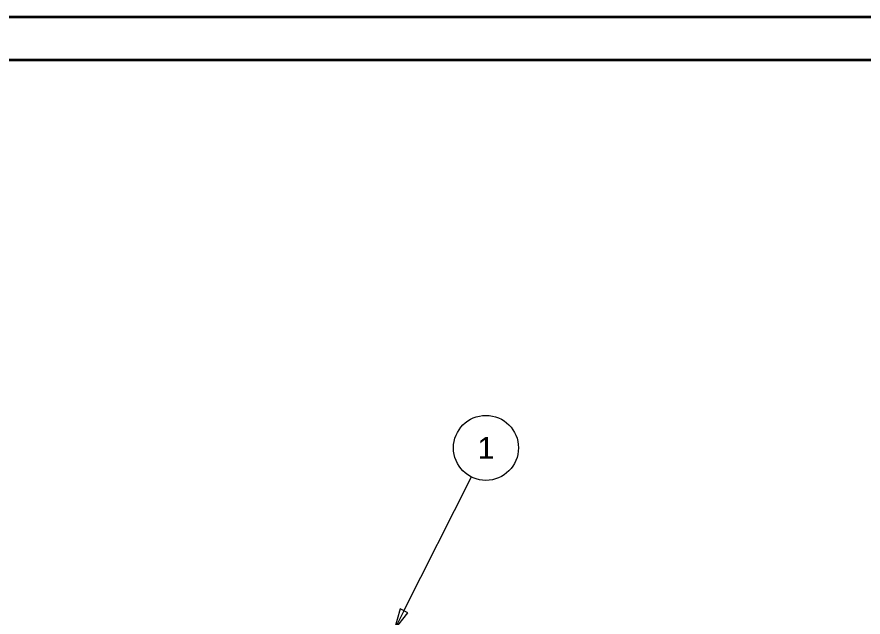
# Model space of a CAD drawing. Header units: millimetres. Extents: x 0 to 100323, y 0 to 59400.
# Drawn here: x 37201 to 46961, y 52475 to 59400 of the extents above; entities that cross this region are included whole.
import ezdxf

# ---------------------------------------------------------------- set-up
doc = ezdxf.new("R2010")
doc.units = ezdxf.units.MM
doc.header["$LTSCALE"] = 100
doc.layers.get('0').update_dxf_attribs({"lineweight": 18})
doc.layers.add('Border', color=7, linetype='Continuous', lineweight=35)
doc.layers.add('Symbol', color=7, linetype='Continuous', lineweight=18)
doc.styles.add('Note Text', font='arial.ttf')

# ---------------------------------------------------------------- blocks, each defined once
blk = doc.blocks.new('Borders Bigadan Border')
at = {"layer": 'Border'}
for p, q in [((0, 594), (841, 594)), ((836, 589), (20, 589))]:
    blk.add_line(p, q, dxfattribs=at)
blk = doc.blocks.new('Balloon1')
at = {"layer": 'Symbol'}
for p, q in [((416.657, 525.469), (424.435, 540.931)), ((416.21, 525.693), (415.533, 523.235)), ((416.657, 525.469), (415.533, 523.235)), ((415.533, 523.235), (417.103, 525.244)), ((417.103, 525.244), (416.21, 525.693))]:
    blk.add_line(p, q, dxfattribs=at)
at = {"layer": 'Symbol', "flags": 128}
blk.add_lwpolyline([(416.21, 525.693), (415.533, 523.235), (417.103, 525.244), (416.21, 525.693)], dxfattribs=at)
at = {"layer": 'Symbol'}
blk.add_circle((426.115, 544.269), 3.75, dxfattribs=at)
blk.add_solid([(416.21, 525.693), (415.533, 523.235), (417.103, 525.244), (416.21, 525.693)], dxfattribs=at)
at = {"layer": 'Symbol', "insert": (426.115, 544.269), "char_height": 2.5, "attachment_point": 5, "style": 'Note Text'}
blk.add_mtext('1', dxfattribs=at)

msp = doc.modelspace()

# ---------------------------------------------------------------- block references
at = {"xscale": 100, "yscale": 100, "zscale": 100}
msp.add_blockref('Borders Bigadan Border', (0, 0), dxfattribs=at)
at = {"layer": 'Symbol', "xscale": 100, "yscale": 100, "zscale": 100}
msp.add_blockref('Balloon1', (0, 0), dxfattribs=at)

doc.saveas('drawing.dxf')
